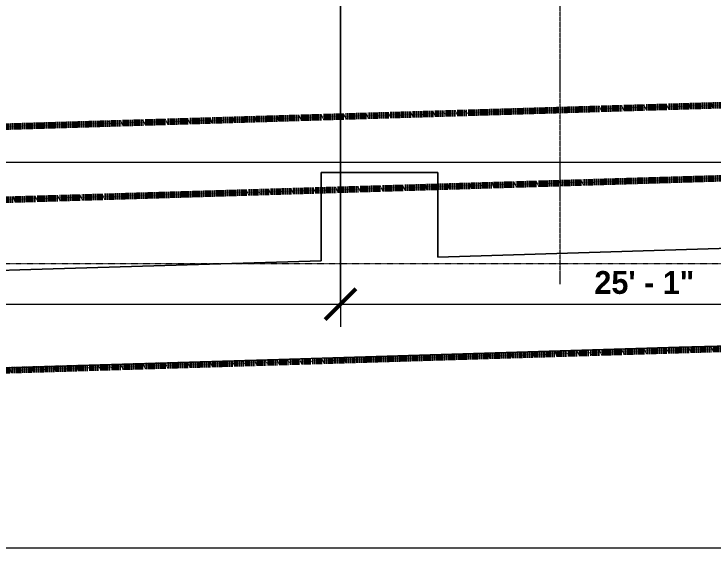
# Model space of a CAD drawing. Header units: inches. Extents: x -4292 to -464, y 9706 to 12474.
# Drawn here: x -3096.4 to -2751.9, y 9706.2 to 9969.4 of the extents above; entities that cross this region are included whole.
import ezdxf

# ---------------------------------------------------------------- set-up
doc = ezdxf.new("R2010")
doc.units = ezdxf.units.IN
doc.header["$MEASUREMENT"] = 0
for name, pattern in [('Aligning Line 1_8_', [0.25, 0.125, -0.125]), ('Double Dash 3_8_', [1, 0.375, -0.125, 0.125, -0.125, 0.125, -0.125]), ('Grid Line 1_2_', [0.875, 0.5, -0.125, 0.125, -0.125])]:
    doc.linetypes.add(name, pattern=pattern)
for name, color, linetype, lineweight in [('A-ANNO-DIMS', 211, 'Continuous', 9), ('A-ANNO-DIMS-120', 211, 'Continuous', 9), ('C-PROP-LINE-1', 170, 'Double Dash 3_8_', 140), ('C-TOPO', 7, 'Continuous', 9), ('G-ANNO-SYMB', 111, 'Aligning Line 1_8_', 9), ('G-ANNO-SYMB-1', 147, 'Aligning Line 1_8_', 9), ('S-GRID-1', 1, 'Grid Line 1_2_', 9)]:
    doc.layers.add(name, color=color, linetype=linetype, lineweight=lineweight)
doc.styles.add('Century Gothic_B', font='GOTHICB.TTF', dxfattribs={"height": 11.25})
doc.dimstyles.new('OD__1__Tol__', dxfattribs={"dimscale": 12, "dimtxt": 11.746893, "dimasz": 1.25, "dimexe": 0.9375, "dimexo": 0.625, "dimgap": 0.15625, "dimtad": 1, "dimdec": 0, "dimzin": 3, "dimdsep": 46, "dimlunit": 4, "dimtxsty": 'Century Gothic_B', "dimblk1": 'OBLIQUE', "dimblk2": 'OBLIQUE', "dimsah": 1, "dimcen": 0.09, "dimdle": 0.9375, "dimazin": 0, "dimtfac": 1, "dimtdec": 4, "dimtix": 1, "dimtmove": 0, "dimatfit": 3, "dimfxl": 1, "dimtvp": 1, "dimtfill": 1, "dimfrac": 2, "dimtolj": 1, "dimtzin": 0, "dimarcsym": 2})

# ---------------------------------------------------------------- blocks, each defined once
blk = doc.blocks.new('DIMBLOCK54-FLOOR PLAN - 2ND FLOOR')
at = {"layer": 'A-ANNO-DIMS-120'}
for p, q in [((-3338.72, 9981.31), (-3338.72, 9815.16)), ((-3338.72, 9826.41), (-3338.72, 9981.31)), ((-2935.52, 9981.31), (-2935.52, 9815.16)), ((-2935.52, 9826.41), (-2935.52, 9981.31)), ((-3338.72, 9826.41), (-2935.52, 9826.41))]:
    blk.add_line(p, q, dxfattribs=at)
at = {"layer": 'A-ANNO-DIMS-120', "lineweight": 50}
for p, q in [((-3338.72, 9826.41), (-3331.22, 9833.91)), ((-2935.52, 9826.41), (-2928.02, 9833.91)), ((-3338.72, 9826.41), (-3346.22, 9818.91)), ((-2935.52, 9826.41), (-2943.02, 9818.91))]:
    blk.add_line(p, q, dxfattribs=at)
at = {"layer": 'A-ANNO-DIMS-120', "color": 0, "insert": (-3162.48, 9842.7), "char_height": 11.25, "width": 60.8601, "attachment_point": 1, "line_spacing_factor": 0.984502, "style": 'Century Gothic_B', "bg_fill": 3, "box_fill_scale": 1.25, "bg_fill_color": 256, "bg_fill_true_color": 13158600, "bg_fill_transparency": 0}
blk.add_mtext('33\' - 7"', dxfattribs=at)
blk = doc.blocks.new('_Oblique')
at = {"color": 0, "linetype": 'ByBlock', "lineweight": -2}
blk.add_line((-0.5, -0.5), (0.5, 0.5), dxfattribs=at)
blk = doc.blocks.new('DIMBLOCK55-FLOOR PLAN - 2ND FLOOR')
at = {"layer": 'A-ANNO-DIMS-120'}
for p, q in [((-2634.51, 10014.81), (-2634.51, 9815.16)), ((-2634.51, 9826.41), (-2634.51, 10014.81)), ((-2935.52, 9981.31), (-2935.52, 9815.16)), ((-2935.52, 9826.41), (-2935.52, 9981.31)), ((-2935.52, 9826.41), (-2634.51, 9826.41))]:
    blk.add_line(p, q, dxfattribs=at)
at = {"layer": 'A-ANNO-DIMS-120', "lineweight": 50}
for p, q in [((-2935.52, 9826.41), (-2928.02, 9833.91)), ((-2634.51, 9826.41), (-2627.01, 9833.91)), ((-2935.52, 9826.41), (-2943.02, 9818.91)), ((-2634.51, 9826.41), (-2642.01, 9818.91))]:
    blk.add_line(p, q, dxfattribs=at)
at = {"layer": 'A-ANNO-DIMS-120', "color": 0, "insert": (-2810.38, 9842.7), "char_height": 11.25, "width": 60.8601, "attachment_point": 1, "line_spacing_factor": 0.984502, "style": 'Century Gothic_B', "bg_fill": 3, "box_fill_scale": 1.25, "bg_fill_color": 256, "bg_fill_true_color": 13158600, "bg_fill_transparency": 0}
blk.add_mtext('25\' - 1"', dxfattribs=at)

msp = doc.modelspace()

# ---------------------------------------------------------------- linework, layer by layer
at = {"layer": 'C-TOPO'}
for p, q in [((-2768.6917, 9805.1755), (-3518.6041, 9782.2742)), ((-3518.6041, 9782.2742), (-2768.6917, 9805.1755)), ((-2713.1429, 9806.8718), (-2768.6917, 9805.1755)), ((-2768.6917, 9805.1755), (-2713.1429, 9806.8718))]:
    msp.add_line(p, q, dxfattribs=at)
at = {"layer": 'G-ANNO-SYMB'}
msp.add_line((-1875.4984, 9706.2403), (-4111.3223, 9706.2403), dxfattribs=at)
at = {"layer": 'G-ANNO-SYMB-1'}
for p, q in [((-583.0423, 9706.2403), (-4111.3223, 9706.2403)), ((-1910.9564, 9706.2403), (-4071.9645, 9706.2403))]:
    msp.add_line(p, q, dxfattribs=at)

# ---------------------------------------------------------------- dimensions: what is measured, and where the dimension line sits
at = {"layer": 'A-ANNO-DIMS'}
dim = msp.add_linear_dim(base=(-2935.5237, 9826.4063), p1=(-3338.7237, 9988.8144), p2=(-2935.5237, 9988.8144), dimstyle='OD__1__Tol__', override={"dimpost": '<>', "dimfxl": 403.2}, dxfattribs=at)
dim.commit()
dim.dimension.update_dxf_attribs({"geometry": 'DIMBLOCK54-FLOOR PLAN - 2ND FLOOR', "text_midpoint": (-3137.1237, 9834.1893)})

# ---------------------------------------------------------------- next in the draw order: linework, layer by layer
at = {"layer": 'C-TOPO'}
for p, q in [((-2945.1237, 9857.384), (-2945.1237, 9891.1897)), ((-2945.1237, 9891.1897), (-2945.1237, 9857.384)), ((-2945.1237, 9847.8098), (-2945.1237, 9857.384)), ((-2945.1237, 9857.384), (-2945.1237, 9847.8098)), ((-3271.5238, 9837.8423), (-2945.1237, 9847.8098)), ((-2945.1237, 9847.8098), (-3271.5238, 9837.8423))]:
    msp.add_line(p, q, dxfattribs=at)

# ---------------------------------------------------------------- next in the draw order: dimensions: what is measured, and where the dimension line sits
at = {"layer": 'A-ANNO-DIMS'}
dim = msp.add_linear_dim(base=(-2634.5112, 9826.4063), p1=(-2935.5237, 9988.8144), p2=(-2634.5112, 10022.3144), dimstyle='OD__1__Tol__', override={"dimpost": '<>', "dimfxl": 302.870889}, dxfattribs=at)
dim.commit()
dim.dimension.update_dxf_attribs({"geometry": 'DIMBLOCK55-FLOOR PLAN - 2ND FLOOR', "text_midpoint": (-2785.0175, 9834.1893)})

# ---------------------------------------------------------------- next in the draw order: linework, layer by layer
at = {"layer": 'C-PROP-LINE-1'}
for p, q in [((-3867.1223, 9890.9791), (-720.7638, 9985.1723)), ((-3927.0955, 9853.1675), (-684.3203, 9950.2472)), ((-3987.0062, 9767.3363), (-599.2855, 9868.7552))]:
    msp.add_line(p, q, dxfattribs=at)
at = {"layer": 'C-TOPO'}
for p, q in [((-2700.0381, 9896.1892), (-3561.1754, 9896.1892)), ((-2945.1237, 9891.1897), (-2887.5238, 9891.1897)), ((-2887.5238, 9891.1897), (-2945.1237, 9891.1897)), ((-2887.5238, 9891.1897), (-2887.5238, 9858.9873)), ((-2887.5238, 9858.9873), (-2887.5238, 9891.1897)), ((-2887.5238, 9858.9873), (-2887.5238, 9849.5691)), ((-2887.5238, 9849.5691), (-2887.5238, 9858.9873)), ((-2887.5238, 9849.5691), (-2700.3917, 9855.2842)), ((-2700.3917, 9855.2842), (-2887.5238, 9849.5691))]:
    msp.add_line(p, q, dxfattribs=at)
at = {"layer": 'G-ANNO-SYMB-1'}
msp.add_line((-1813.5229, 9846.2766), (-4009.5295, 9846.2766), dxfattribs=at)
at = {"layer": 'S-GRID-1'}
msp.add_line((-2827.3237, 9836.1797), (-2827.3237, 12413.7371), dxfattribs=at)

doc.saveas('drawing.dxf')
